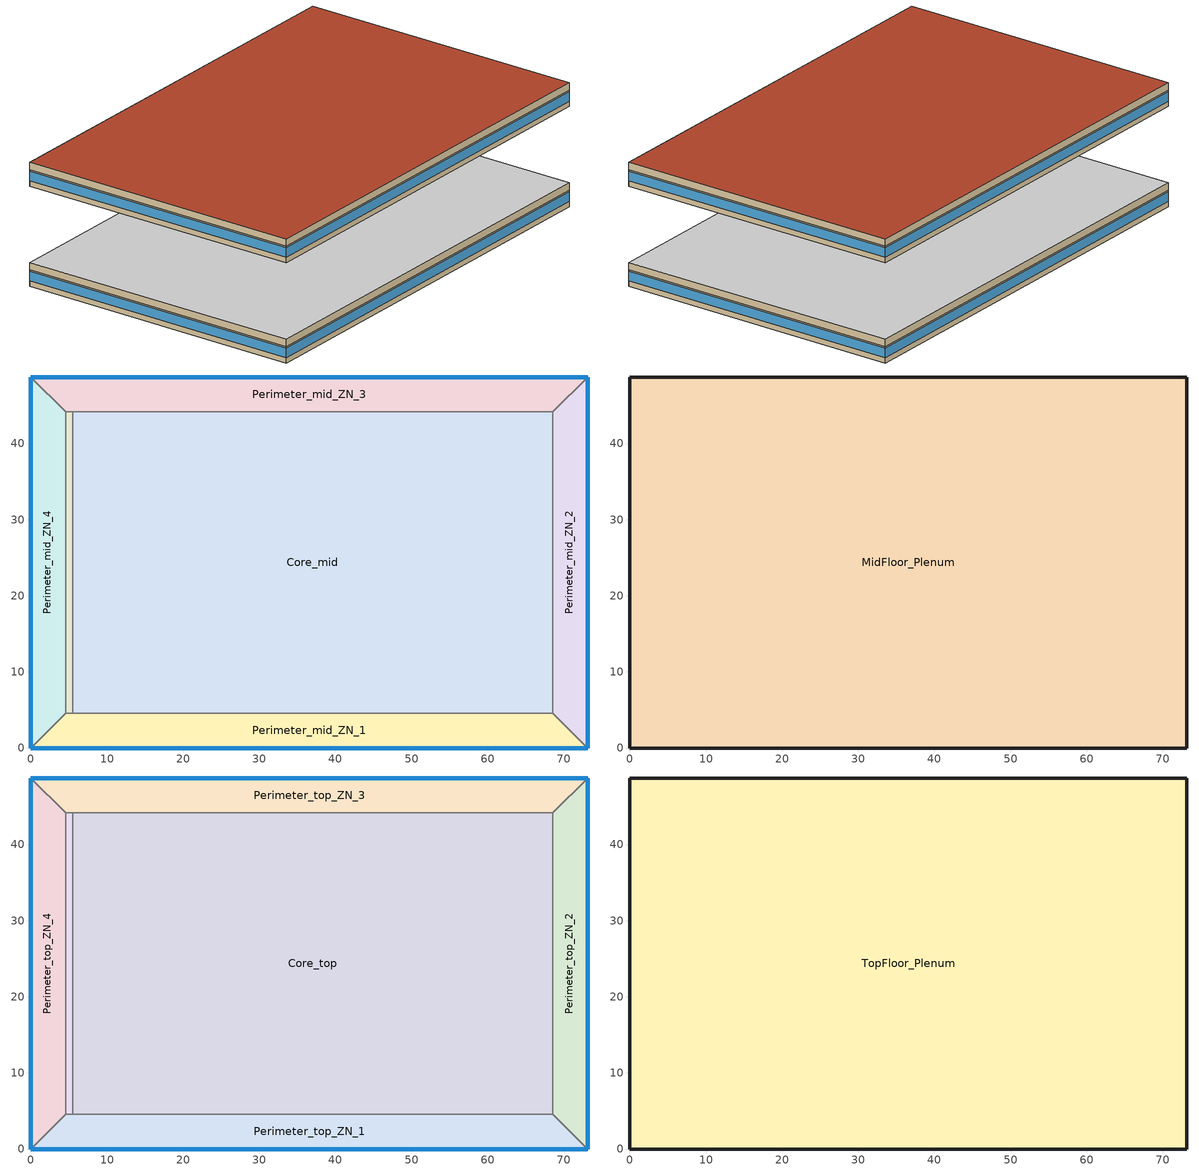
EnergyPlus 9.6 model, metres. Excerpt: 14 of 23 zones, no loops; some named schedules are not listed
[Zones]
Core_mid
 floor adiabatic (int_slab_floor): 68.53,44.16 68.53,4.57 5.49,4.57 5.49,44.16 z16.77
 wall to Perimeter_mid_ZN_1 (int_wall): 5.49,4.57 68.53,4.57 z16.77:19.51
 wall to DataCenter_mid_ZN_6 (int_wall): 5.49,44.16 5.49,4.57 z16.77:19.51
 wall to Perimeter_mid_ZN_3 (int_wall): 68.53,44.16 5.49,44.16 z16.77:19.51
 wall to Perimeter_mid_ZN_2 (int_wall): 68.53,4.57 68.53,44.16 z16.77:19.51
 ceiling to MidFloor_Plenum (DropCeiling): 5.49,44.16 5.49,4.57 68.53,4.57 68.53,44.16 z19.51
Perimeter_mid_ZN_3
 floor adiabatic (int_slab_floor): 73.11,48.74 68.53,44.16 4.57,44.16 0,48.74 z16.77
 wall outside (nonres_ext_wall): 73.11,48.74 0,48.74 z16.77:19.51
 wall to Perimeter_mid_ZN_4 (int_wall): 0,48.74 4.57,44.16 z16.77:19.51
 wall to Perimeter_mid_ZN_2 (int_wall): 68.53,44.16 73.11,48.74 z16.77:19.51
 wall to DataCenter_mid_ZN_6 (int_wall): 4.57,44.16 5.49,44.16 z16.77:19.51
 window (Window_U_0.41_SHGC_0.38): 73.11,48.74 0,48.74 z17.68:19.27
 ceiling to MidFloor_Plenum (DropCeiling): 0,48.74 4.57,44.16 68.53,44.16 73.11,48.74 z19.51
Perimeter_mid_ZN_2
 floor adiabatic (int_slab_floor): 73.11,48.74 73.11,0 68.53,4.57 68.53,44.16 z16.77
 wall outside (nonres_ext_wall): 73.11,0 73.11,48.74 z16.77:19.51
 wall to Perimeter_mid_ZN_1 (int_wall): 68.53,4.57 73.11,0 z16.77:19.51
 window (Window_U_0.41_SHGC_0.38): 73.11,0 73.11,48.74 z17.68:19.27
 ceiling to MidFloor_Plenum (DropCeiling): 68.53,44.16 68.53,4.57 73.11,0 73.11,48.74 z19.51
Perimeter_mid_ZN_1
 floor adiabatic (int_slab_floor): 68.53,4.57 73.11,0 0,0 4.57,4.57 z16.77
 wall outside (nonres_ext_wall): 0,0 73.11,0 z16.77:19.51
 wall to DataCenter_mid_ZN_6 (int_wall): 5.49,4.57 4.57,4.57 z16.77:19.51
 wall to Perimeter_mid_ZN_4 (int_wall): 4.57,4.57 0,0 z16.77:19.51
 window (Window_U_0.41_SHGC_0.38): 0,0 73.11,0 z17.68:19.27
 ceiling to MidFloor_Plenum (DropCeiling): 4.57,4.57 0,0 73.11,0 68.53,4.57 z19.51
Perimeter_mid_ZN_4
 floor adiabatic (int_slab_floor): 4.57,44.16 4.57,4.57 0,0 0,48.74 z16.77
 wall outside (nonres_ext_wall): 0,48.74 0,0 z16.77:19.51
 wall to DataCenter_mid_ZN_6 (int_wall): 4.57,4.57 4.57,44.16 z16.77:19.51
 window (Window_U_0.41_SHGC_0.38): 0,48.74 0,0 z17.68:19.27
 ceiling to MidFloor_Plenum (DropCeiling): 0,48.74 0,0 4.57,4.57 4.57,44.16 z19.51
DataCenter_mid_ZN_6
 floor adiabatic (int_slab_floor): 5.49,44.16 5.49,4.57 4.57,4.57 4.57,44.16 z16.77
 ceiling to MidFloor_Plenum (DropCeiling): 4.57,44.16 4.57,4.57 5.49,4.57 5.49,44.16 z19.51
MidFloor_Plenum
 wall outside (nonres_ext_wall): 73.11,48.74 0,48.74 0,0 73.11,0 73.11,48.74 z19.51:20.73
 ceiling adiabatic (int_slab_ceiling): 0,48.74 0,0 73.11,0 73.11,48.74 z20.73
Core_top
 floor adiabatic (int_slab_floor): 68.53,44.16 68.53,4.57 5.49,4.57 5.49,44.16 z33.54
 wall to Perimeter_bot_ZN_1 (int_wall): 5.49,4.57 68.53,4.57 z33.54:36.28
 wall to Perimeter_top_ZN_4 (int_wall): 5.49,44.16 5.49,4.57 z33.54:36.28
 wall to Perimeter_top_ZN_3 (int_wall): 68.53,44.16 5.49,44.16 z33.54:36.28
 wall to Perimeter_top_ZN_2 (int_wall): 68.53,4.57 68.53,44.16 z33.54:36.28
 ceiling to TopFloor_Plenum (DropCeiling): 5.49,44.16 5.49,4.57 68.53,4.57 68.53,44.16 z36.28
Perimeter_top_ZN_3
 floor adiabatic (int_slab_floor): 73.11,48.74 68.53,44.16 4.57,44.16 0,48.74 z33.54
 wall outside (nonres_ext_wall): 73.11,48.74 0,48.74 z33.54:36.28
 wall to Perimeter_top_ZN_4 (int_wall): 0,48.74 4.57,44.16 z33.54:36.28
 wall to Perimeter_top_ZN_2 (int_wall): 68.53,44.16 73.11,48.74 z33.54:36.28
 wall to DataCenter_top_ZN_6 (int_wall): 4.57,44.16 5.49,44.16 z33.54:36.28
 window (Window_U_0.41_SHGC_0.38): 73.11,48.74 0,48.74 z34.45:36.04
 ceiling to TopFloor_Plenum (DropCeiling): 0,48.74 4.57,44.16 68.53,44.16 73.11,48.74 z36.28
Perimeter_top_ZN_2
 floor adiabatic (int_slab_floor): 73.11,48.74 73.11,0 68.53,4.57 68.53,44.16 z33.54
 wall outside (nonres_ext_wall): 73.11,0 73.11,48.74 z33.54:36.28
 wall to Perimeter_top_ZN_1 (int_wall): 68.53,4.57 73.11,0 z33.54:36.28
 window (Window_U_0.41_SHGC_0.38): 73.11,0 73.11,48.74 z34.45:36.04
 ceiling to TopFloor_Plenum (DropCeiling): 68.53,44.16 68.53,4.57 73.11,0 73.11,48.74 z36.28
Perimeter_top_ZN_1
 floor adiabatic (int_slab_floor): 68.53,4.57 73.11,0 0,0 4.57,4.57 z33.54
 wall outside (nonres_ext_wall): 0,0 73.11,0 z33.54:36.28
 wall to DataCenter_top_ZN_6 (int_wall): 5.49,4.57 4.57,4.57 z33.54:36.28
 wall to Perimeter_top_ZN_4 (int_wall): 4.57,4.57 0,0 z33.54:36.28
 window (Window_U_0.41_SHGC_0.38): 0,0 73.11,0 z34.45:36.04
 ceiling to TopFloor_Plenum (DropCeiling): 4.57,4.57 0,0 73.11,0 68.53,4.57 z36.28
Perimeter_top_ZN_4
 floor adiabatic (int_slab_floor): 4.57,44.16 4.57,4.57 0,0 0,48.74 z33.54
 wall outside (nonres_ext_wall): 0,48.74 0,0 z33.54:36.28
 wall to DataCenter_top_ZN_6 (int_wall): 4.57,4.57 4.57,44.16 z33.54:36.28
 window (Window_U_0.41_SHGC_0.38): 0,48.74 0,0 z34.45:36.04
 ceiling to TopFloor_Plenum (DropCeiling): 0,48.74 0,0 4.57,4.57 4.57,44.16 z36.28
DataCenter_top_ZN_6
 floor adiabatic (int_slab_floor): 5.49,44.16 5.49,4.57 4.57,4.57 4.57,44.16 z33.54
 ceiling to TopFloor_Plenum (DropCeiling): 4.57,44.16 4.57,4.57 5.49,4.57 5.49,44.16 z36.28
TopFloor_Plenum
 wall outside (nonres_ext_wall): 0,0 73.11,0 73.11,48.74 0,48.74 0,0 z36.28:37.5
 roof outside (nonres_roof): 0,48.74 0,0 73.11,0 73.11,48.74 z37.5
[Building]
Large Office: North Axis {deg}=0; Terrain=City; Loads Convergence Tolerance Value {W}=0.04; Temperature Convergence Tolerance Value {deltaC}=0.2; Solar Distribution=FullInteriorAndExterior; Maximum Number of Warmup Days=25; Minimum Number of Warmup Days=6
[Site:Location]
Denver-Aurora-Buckley.AFB_CO_USA WMO=724695: Latitude {deg}=39.72; Longitude {deg}=-104.75; Time Zone {hr}=-7; Elevation {m}=1726
[SizingPeriod:DesignDay] Day of Month=21; Dry-Bulb Temperature Range Modifier Type=DefaultMultipliers; Humidity Condition Type=Wetbulb; Barometric Pressure {Pa}=82237; Rain Indicator=No; Snow Indicator=No; Daylight Saving Time Indicator=No
Name | Month | Day Type | Maximum Dry-Bulb Temperature {C} | Daily Dry-Bulb Temperature Range {deltaC} | Wetbulb or DewPoint at Maximum Dry-Bulb {C} | Wind Speed {m/s} | Wind Direction {deg} | Solar Model Indicator | Sky Clearness | ASHRAE Clear Sky Optical Depth for Beam Irradiance (taub) | ASHRAE Clear Sky Optical Depth for Diffuse Irradiance (taud)
Denver-Aurora-Buckley.AFB_CO_USA Ann Htg 99.6% Condns DB | 12 | WinterDesignDay | -17.9 | 0 | -17.9 | 2.5 | 180 | ASHRAEClearSky | 0
Denver-Aurora-Buckley.AFB_CO_USA Ann Clg .4% Condns DB=>MWB | 7 | SummerDesignDay | 33.9 | 14.8 | 15 | 3.6 | 30 | ASHRAETau |  | 0.423 | 2.02
[Site:WaterMainsTemperature]
Calculation Method=Correlation; Annual Average Outdoor Air Temperature {C}=9.95; Maximum Difference In Monthly Average Outdoor Air Temperatures {deltaC}=23.7
[Material:NoMass] Thermal Absorptance=0.9; Solar Absorptance=0.7
Name | Roughness | Thermal Resistance {m2-K/W} | Visible Absorptance
CP02 CARPET PAD | VeryRough | 0.21648 | 0.8
Nonres_Roof_Insulation | MediumSmooth | 5.30668 | 0.7
Nonres_Exterior_Wall_Insulation | MediumSmooth | 1.63975 | 0.7
[Construction]
InteriorFurnishings: Std Wood 6inch
DropCeiling: AC02 Acoustic Ceiling
int_wall: G01 13mm gypsum board, G01 13mm gypsum board
int_slab_floor: 100mm Normalweight concrete floor, CP02 CARPET PAD
int_slab_ceiling: CP02 CARPET PAD, 100mm Normalweight concrete floor
nonres_roof: F13 Built-up roofing, Nonres_Roof_Insulation, F08 Metal surface
nonres_ext_wall: 200mm Normalweight concrete wall, Nonres_Exterior_Wall_Insulation, G01 13mm gypsum board
[CONSTRUCTION]
Window_U_0.41_SHGC_0.38: Glass_8652_LayerAvg, Gap_1_W_0_0127, Glass_102_LayerAvg
[Material]
Name | Roughness | Thickness {m} | Conductivity {W/m-K} | Density {kg/m3} | Specific Heat {J/kg-K} | Thermal Absorptance | Solar Absorptance | Visible Absorptance
Std Wood 6inch | MediumSmooth | 0.15 | 0.12 | 540 | 1210 | 0.9 | 0.7 | 0.7
AC02 Acoustic Ceiling | MediumSmooth | 0.0127 | 0.057 | 288 | 1339 | 0.9 | 0.7 | 0.2
F08 Metal surface | Smooth | 0.0008 | 45.28 | 7824 | 500
F13 Built-up roofing | Rough | 0.0095 | 0.16 | 1120 | 1460 | 0.9 | 0.7
G01 13mm gypsum board | Smooth | 0.0127 | 0.16 | 800 | 1090 | 0.9 | 0.7 | 0.5
200mm Normalweight concrete wall | MediumRough | 0.2032 | 2.31 | 2322 | 832
100mm Normalweight concrete floor | MediumRough | 0.1016 | 2.31 | 2322 | 832
[WindowMaterial:Glazing] Optical Data Type=SpectralAverage; Infrared Transmittance at Normal Incidence=0; Front Side Infrared Hemispherical Emissivity=0.84
Name | Thickness {m} | Solar Transmittance at Normal Incidence | Front Side Solar Reflectance at Normal Incidence | Back Side Solar Reflectance at Normal Incidence | Visible Transmittance at Normal Incidence | Front Side Visible Reflectance at Normal Incidence | Back Side Visible Reflectance at Normal Incidence | Back Side Infrared Hemispherical Emissivity | Conductivity {W/m-K}
Glass_102_LayerAvg | 0.003048 | 0.833848 | 0.0747638 | 0.0748545 | 0.89926 | 0.082563 | 0.082564 | 0.84 | 1
Glass_8652_LayerAvg | 0.003059 | 0.343691 | 0.298987 | 0.462105 | 0.487937 | 0.209449 | 0.306829 | 0.39 | 0.962
[WindowMaterial:Gas]
Gap_1_W_0_0127: Gas Type=Air; Thickness {m}=0.0127
[SurfaceProperty:OtherSideCoefficients] Combined Convective/Radiative Film Coefficient {W/m2-K}=0; Constant Temperature {C}=1; Constant Temperature Coefficient=1; External Dry-Bulb Temperature Coefficient=0; Ground Temperature Coefficient=0; Wind Speed Coefficient=0; Zone Air Temperature Coefficient=0; Sinusoidal Variation of Constant Temperature Coefficient=No; Period of Sinusoidal Variation {hr}=24
Name | Constant Temperature Schedule
surfPropOthSdCoefBasementAvgWall | scheduleOSCBasementWallSurfaceTemp
surfPropOthSdCoefBasementAvgFloor | scheduleOSCBasementFloorTemp
surfPropOthSdCoefBasementUpperWall | scheduleOSCBasementUpperWallTemp
surfPropOthSdCoefBasementLowerWall | scheduleOSCBasementLowerWallTemp
[Zone]
Name | Type | Multiplier | Ceiling Height {m} | Volume {m3} | Floor Area {m2} | Part of Total Floor Area
Core_mid; Perimeter_mid_ZN_3; Perimeter_mid_ZN_2; Perimeter_mid_ZN_1; Perimeter_mid_ZN_4 | 1 | 10 | autocalculate | autocalculate | autocalculate | YES
Core_top; Perimeter_top_ZN_3; Perimeter_top_ZN_2; Perimeter_top_ZN_1; Perimeter_top_ZN_4 | 1 | 1 | autocalculate | autocalculate | autocalculate | YES
MidFloor_Plenum |  | 10 | autocalculate | autocalculate | autocalculate | No
TopFloor_Plenum |  | 1 | autocalculate | autocalculate | autocalculate | No
DataCenter_mid_ZN_6 |  | 10
DataCenter_top_ZN_6 |  | 1
[InternalMass] Construction=InteriorFurnishings
Name | Zone or ZoneList | Extended Field
Core_mid_InternalMass_1 | Core_mid | 5064.65
Core_top_InternalMass_1 | Core_top | 5064.65
Perimeter_mid_ZN_3_InternalMass_1 | Perimeter_mid_ZN_3 | 626.8258
Perimeter_mid_ZN_2_InternalMass_1 | Perimeter_mid_ZN_2 | 403.9504
Perimeter_mid_ZN_1_InternalMass_1 | Perimeter_mid_ZN_1 | 626.8354
Perimeter_mid_ZN_4_InternalMass_1 | Perimeter_mid_ZN_4 | 403.9478
Perimeter_top_ZN_3_InternalMass_1 | Perimeter_top_ZN_3 | 626.8258
Perimeter_top_ZN_2_InternalMass_1 | Perimeter_top_ZN_2 | 403.9504
Perimeter_top_ZN_1_InternalMass_1 | Perimeter_top_ZN_1 | 626.8354
Perimeter_top_ZN_4_InternalMass_1 | Perimeter_top_ZN_4 | 403.9478
[People] Number of People Schedule=BLDG_OCC_SCH; Number of People Calculation Method=Area/Person; Zone Floor Area per Person {m2/person}=18.5788; Fraction Radiant=0.3; Sensible Heat Fraction=AUTOCALCULATE; Activity Level Schedule=ACTIVITY_SCH; Enable ASHRAE 55 Comfort Warnings=No; Mean Radiant Temperature Calculation Type=ZoneAveraged; Work Efficiency Schedule=WORK_EFF_SCH; Clothing Insulation Calculation Method=ClothingInsulationSchedule; Clothing Insulation Schedule=CLOTHING_SCH; Air Velocity Schedule=AIR_VELO_SCH; Thermal Comfort Model 1 Type=FANGER
Name | Zone or ZoneList
Core_mid | Core_mid
Core_top | Core_top
Perimeter_mid_ZN_3 | Perimeter_mid_ZN_3
Perimeter_mid_ZN_2 | Perimeter_mid_ZN_2
Perimeter_mid_ZN_1 | Perimeter_mid_ZN_1
Perimeter_mid_ZN_4 | Perimeter_mid_ZN_4
Perimeter_top_ZN_3 | Perimeter_top_ZN_3
Perimeter_top_ZN_2 | Perimeter_top_ZN_2
Perimeter_top_ZN_1 | Perimeter_top_ZN_1
Perimeter_top_ZN_4 | Perimeter_top_ZN_4
[Lights] Schedule=BLDG_LIGHT_SCH; Design Level Calculation Method=Watts/Area; Watts per Zone Floor Area {W/m2}=8.50349; Return Air Fraction=0; Fraction Radiant=0.7; Fraction Visible=0.2; Fraction Replaceable=1; Return Air Fraction Calculated from Plenum Temperature=No
Name | Zone or ZoneList
Core_mid_Lights | Core_mid
Core_top_Lights | Core_top
Perimeter_mid_ZN_3_Lights | Perimeter_mid_ZN_3
Perimeter_mid_ZN_2_Lights | Perimeter_mid_ZN_2
Perimeter_mid_ZN_1_Lights | Perimeter_mid_ZN_1
Perimeter_mid_ZN_4_Lights | Perimeter_mid_ZN_4
Perimeter_top_ZN_3_Lights | Perimeter_top_ZN_3
Perimeter_top_ZN_2_Lights | Perimeter_top_ZN_2
Perimeter_top_ZN_1_Lights | Perimeter_top_ZN_1
Perimeter_top_ZN_4_Lights | Perimeter_top_ZN_4
DataCenter_mid_Lights | DataCenter_mid_ZN_6
DataCenter_top_Lights | DataCenter_top_ZN_6
[ElectricEquipment] Fraction Latent=0; Fraction Lost=0
Name | Zone or ZoneList | Schedule | Design Level Calculation Method | Design Level {W} | Fraction Radiant | Watts per Zone Floor Area {W/m2}
Core_mid_MiscPlug_Equip | Core_mid | BLDG_EQUIP_SCH | EquipmentLevel | 20142.8 | 0.5
Core_top_MiscPlug_Equip | Core_top | BLDG_EQUIP_SCH | EquipmentLevel | 20142.8 | 0.5
Perimeter_mid_ZN_3_MiscPlug_Equip | Perimeter_mid_ZN_3 | BLDG_EQUIP_SCH | EquipmentLevel | 2529.24 | 0.5
Perimeter_mid_ZN_2_MiscPlug_Equip | Perimeter_mid_ZN_2 | BLDG_EQUIP_SCH | EquipmentLevel | 1629.94 | 0.5
Perimeter_mid_ZN_1_MiscPlug_Equip | Perimeter_mid_ZN_1 | BLDG_EQUIP_SCH | EquipmentLevel | 2529.28 | 0.5
Perimeter_mid_ZN_4_MiscPlug_Equip | Perimeter_mid_ZN_4 | BLDG_EQUIP_SCH | EquipmentLevel | 1629.93 | 0.5
Perimeter_top_ZN_3_MiscPlug_Equip | Perimeter_top_ZN_3 | BLDG_EQUIP_SCH | EquipmentLevel | 2529.24 | 0.5
Perimeter_top_ZN_2_MiscPlug_Equip | Perimeter_top_ZN_2 | BLDG_EQUIP_SCH | EquipmentLevel | 1629.94 | 0.5
Perimeter_top_ZN_1_MiscPlug_Equip | Perimeter_top_ZN_1 | BLDG_EQUIP_SCH | EquipmentLevel | 2529.28 | 0.5
Perimeter_top_ZN_4_MiscPlug_Equip | Perimeter_top_ZN_4 | BLDG_EQUIP_SCH | EquipmentLevel | 1629.93 | 0.5
DataCenter_mid_MiscPlug_Equip | DataCenter_mid_ZN_6 | ALWAYS_ON | Watts/Area | 0 | 0.1 | 215.299
DataCenter_top_MiscPlug_Equip | DataCenter_top_ZN_6 | ALWAYS_ON | Watts/Area | 0 | 0.1 | 215.299
[Exterior:FuelEquipment] Fuel Use Type=Electricity
Name | Schedule | Design Level {W}
Elevators | BLDG_ELEVATORS | 244444
Elevators_Lights_Fan | ELEV_LIGHT_FAN_SCH_ADD_DF | 752
[Exterior:Lights] Control Option=AstronomicalClock
Name | Schedule | Design Level {W}
Exterior_Lights_a | Exterior_lighting_schedule_a | 12979.2
Exterior_Lights_b | Exterior_lighting_schedule_b_2016 | 968.1
Exterior_Lights_c | Exterior_lighting_schedule_c_2016 | 26026.9
[Daylighting:Controls] Daylighting Method=SplitFlux; Lighting Control Type=Stepped; Minimum Input Power Fraction for Continuous or ContinuousOff Dimming Control=0.3; Minimum Light Output Fraction for Continuous or ContinuousOff Dimming Control=0.2; Number of Stepped Control Steps=3; Probability Lighting will be Reset When Needed in Manual Stepped Control=1; Maximum Allowable Discomfort Glare Index=22; Fraction of Zone Controlled by Reference Point 1=0.3857; Illuminance Setpoint at Reference Point 1 {lux}=375; Fraction of Zone Controlled by Reference Point 2=0.1385; Illuminance Setpoint at Reference Point 2 {lux}=375
Name | Zone | Glare Calculation Daylighting Reference Point | Glare Calculation Azimuth Angle of View Direction Clockwise from Zone y-Axis {deg} | Daylighting Reference Point 1 | Daylighting Reference Point 2
Perimeter_mid_ZN_1_DaylCtrl | Perimeter_mid_ZN_1 | Perimeter_mid_ZN_1_DaylRefPt1 | 180 | Perimeter_mid_ZN_1_DaylRefPt1 | Perimeter_mid_ZN_1_DaylRefPt2
Perimeter_mid_ZN_2_DaylCtrl | Perimeter_mid_ZN_2 | Perimeter_mid_ZN_2_DaylRefPt1 | 90 | Perimeter_mid_ZN_2_DaylRefPt1 | Perimeter_mid_ZN_2_DaylRefPt2
Perimeter_mid_ZN_3_DaylCtrl | Perimeter_mid_ZN_3 | Perimeter_mid_ZN_3_DaylRefPt1 | 0 | Perimeter_mid_ZN_3_DaylRefPt1 | Perimeter_mid_ZN_3_DaylRefPt2
Perimeter_mid_ZN_4_DaylCtrl | Perimeter_mid_ZN_4 | Perimeter_mid_ZN_4_DaylRefPt1 | 270 | Perimeter_mid_ZN_4_DaylRefPt1 | Perimeter_mid_ZN_4_DaylRefPt2
Perimeter_top_ZN_1_DaylCtrl | Perimeter_top_ZN_1 | Perimeter_top_ZN_1_DaylRefPt1 | 180 | Perimeter_top_ZN_1_DaylRefPt1 | Perimeter_top_ZN_1_DaylRefPt2
Perimeter_top_ZN_2_DaylCtrl | Perimeter_top_ZN_2 | Perimeter_top_ZN_2_DaylRefPt1 | 90 | Perimeter_top_ZN_2_DaylRefPt1 | Perimeter_top_ZN_2_DaylRefPt2
Perimeter_top_ZN_3_DaylCtrl | Perimeter_top_ZN_3 | Perimeter_top_ZN_3_DaylRefPt1 | 0 | Perimeter_top_ZN_3_DaylRefPt1 | Perimeter_top_ZN_3_DaylRefPt2
Perimeter_top_ZN_4_DaylCtrl | Perimeter_top_ZN_4 | Perimeter_top_ZN_4_DaylRefPt1 | 270 | Perimeter_top_ZN_4_DaylRefPt1 | Perimeter_top_ZN_4_DaylRefPt2
[ZoneInfiltration:DesignFlowRate] Schedule=INFIL_SCH_PNNL; Design Flow Rate Calculation Method=Flow/ExteriorArea; Constant Term Coefficient=0; Temperature Term Coefficient=0; Velocity Term Coefficient=0.224; Velocity Squared Term Coefficient=0
Name | Zone or ZoneList | Flow per Exterior Surface Area {m3/s-m2}
Perimeter_mid_ZN_3_Infiltration | Perimeter_mid_ZN_3 | 0.00056896
Perimeter_mid_ZN_2_Infiltration | Perimeter_mid_ZN_2 | 0.00056896
Perimeter_mid_ZN_1_Infiltration | Perimeter_mid_ZN_1 | 0.00056896
Perimeter_mid_ZN_4_Infiltration | Perimeter_mid_ZN_4 | 0.00056896
Perimeter_top_ZN_3_Infiltration | Perimeter_top_ZN_3 | 0.00056896
Perimeter_top_ZN_2_Infiltration | Perimeter_top_ZN_2 | 0.00056896
Perimeter_top_ZN_1_Infiltration | Perimeter_top_ZN_1 | 0.00056896
Perimeter_top_ZN_4_Infiltration | Perimeter_top_ZN_4 | 0.00056896
MidFloor_Plenum_Infiltration | MidFloor_Plenum | 0.00056896
TopFloor_Plenum_Infiltration | TopFloor_Plenum | 4.37644e-05
[AirLoopHVAC:ReturnPlenum]
Name | Zone
MidFloor_Return_Plenum | MidFloor_Plenum
TopFloor_Return_Plenum | TopFloor_Plenum
[EnergyManagementSystem:Program]
Transformer_Load_Prog: SET Wired_LTG = Facility_Int_LTG*0.0281
ChangTowerFlow: IF Chiller1_Status > 0 && Chiller2_Status == 0 && SensedCurveInput > 0.2; IF (0.5 * SensedCurveInput) > 0.2; SET AirInput = 0.5 * SensedCurveInput; ELSE; SET AirInput = 0.2; ENDIF; SET TowerCurveOutput =  2* (AirInput^3); ELSE; SET TowerCurveOutput = SensedCurveValue; ENDIF
SetBoilerPar: SET CapRated =  1276311.705; SET EtRated =  0.8125; SET CapRated = (CapRated *3.412)/1000; SET SkinLossRate = 0.02; SET BoilerType = 1; IF BoilerType  == 1; IF CapRated >10000; SET PLRx = 0.2; ELSEIF CapRated >5000; SET PLRx = 0.25; ELSEIF CapRated >1000; SET PLRx = 0.33; ELSE; SET BoilerType = 2; SET PLRx = 0.2; ENDIF; ELSE; SET PLRx = 0.2; ENDIF; IF BoilerType == 1; SET CurveX = 0.975 + 0.305 * PLRx - 0.527 * (PLRx^2) + 0.249 * (PLRx^3); ELSE; SET CurveX = 0.907 + 0.320 * PLRx - 0.420 * (PLRx^2) + 0.193 * (PLRx^3); ENDIF; SET LoadX = CapRated * PLRx; SET Etx = CurveX * EtRated; SET InputEx = LoadX/Etx; SET SkinEx = CapRated * SkinLossRate; SET Ecx = (LoadX + SkinEx)/InputEx
SetBoilerCurve: IF BoilerPLR >= PLRx; IF BoilerType == 1; SET BoilerCurve = 0.975 + 0.305*BoilerPLR - 0.527*(BoilerPLR^2) + 0.249*(BoilerPLR^3); ELSE; SET BoilerCurve = 0.907 + 0.320*BoilerPLR - 0.420*(BoilerPLR^2) + 0.193*(BoilerPLR^3); ENDIF; ELSE; IF BoilerPLR == 0; SET BoilerCurve = NULL; ELSE; IF BoilerPLR <0.05; SET BoilerCurve = (0.05/(0.05 + SkinLossRate)) * (Ecx/EtRated); ELSE; SET BoilerCurve = (BoilerPLR/(BoilerPLR + SkinLossRate)) * (Ecx/EtRated); ENDIF; ENDIF; ENDIF
